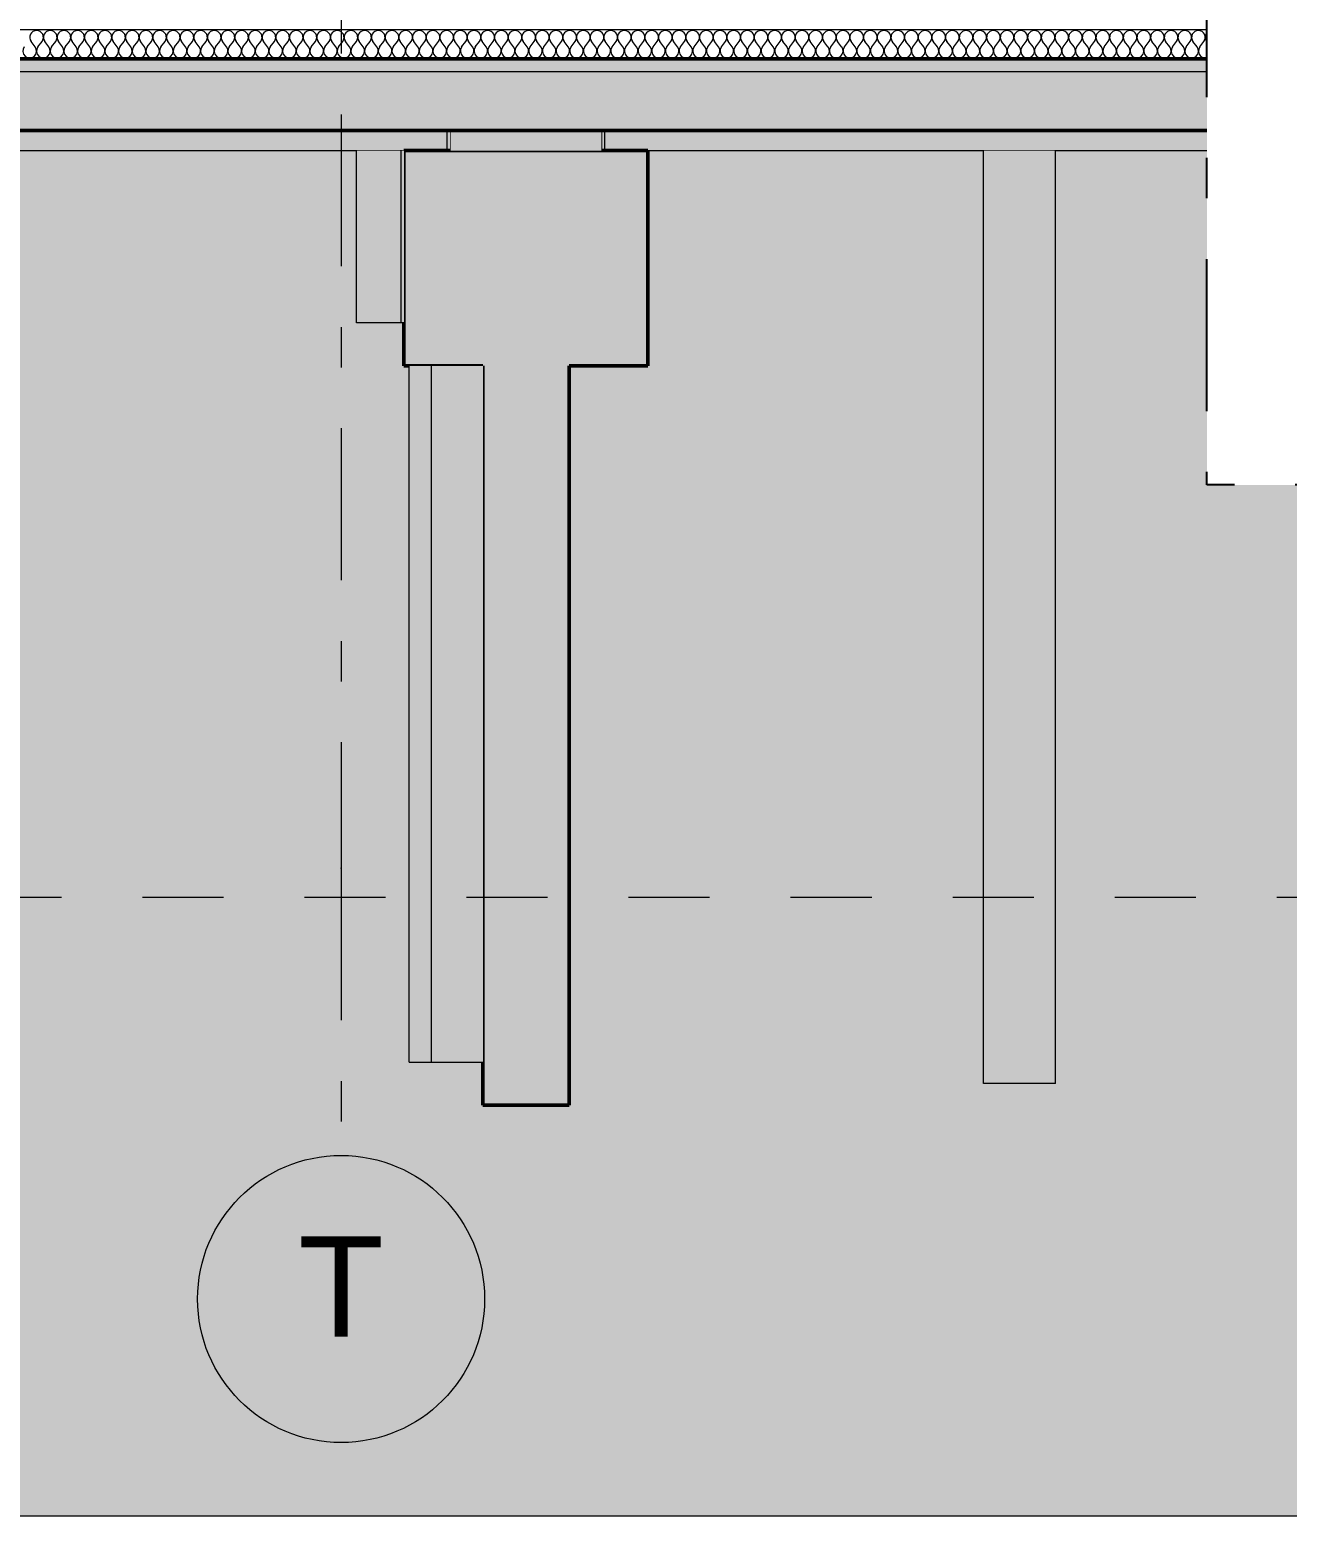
# Model space of a CAD drawing. Header units: millimetres. Extents: x -48147 to 1428745, y -495156 to 18123.
# Drawn here: x 1412785 to 1417166, y -495156 to -489978 of the extents above; entities that cross this region are included whole.
import ezdxf
from ezdxf.enums import TextEntityAlignment as Align

# ---------------------------------------------------------------- set-up
doc = ezdxf.new("R2010")
doc.units = ezdxf.units.MM
doc.header["$MEASUREMENT"] = 0
for name, pattern in [('Dashed', [2822.222233, 1411.111116, -1411.111116]), ('Double Dashed', [1093.611073, 529.166651, -211.666656, 141.111112, -211.666656]), ('Wipeout_Contour', [1000, 0, -1000])]:
    doc.linetypes.add(name, pattern=pattern)
for name, color, linetype, lineweight, true_color in [('0_Pen_No__105', 7, 'Continuous', 15, 0xa6a6a6), ('A-230-M_FLOOR.IFC Import_Pen_No__109', 7, 'Continuous', 15, 0xa6a6a6), ('A-230-M_FLOOR.IFC Import_Pen_No__29', 7, 'Continuous', 50, 0x2a2a2a), ('New_A-15-MG_Structural_Grid_Phase_2_Pen_No__222', 7, 'Continuous', 13, 0x65af33), ('New_A-20-M_Floor_Slab_Pen_No__107', 7, 'Continuous', 15, 0xa6a6a6), ('New_A-20-M_Floor_Slab_Pen_No__162', 7, 'Continuous', 0, 0xe47200), ('S-160-M_FOUND.IFC Import_Pen_No__104', 7, 'Continuous', 15, 0xa6a6a6), ('S-160-M_FOUND.IFC Import_Pen_No__24', 7, 'Continuous', 50, 0x2a2a2a)]:
    doc.layers.add(name, color=color, linetype=linetype, lineweight=lineweight, true_color=true_color)
for name, color, linetype in [('A-230-M_FLOOR.IFC Import', 7, 'Continuous'), ('A-95-P_Drawing', 7, 'Continuous'), ('New_A-15-MG_Structural_Grid_Phase_2', 7, 'Continuous'), ('New_A-20-M_Floor_Slab', 7, 'Continuous'), ('S-160-M_FOUND.IFC Import', 7, 'Continuous'), ('S-280-M_COLUMN.IFC Import', 7, 'Continuous'), ('S-280-M_STRUCT_FRAME.IFC Import', 7, 'Continuous')]:
    doc.layers.add(name, color=color, linetype=linetype)
for name, color, linetype, lineweight in [('A-95-P_Drawing_Pen_No__1', 7, 'Continuous', 13), ('A-95-P_Drawing_Pen_No__194', 7, 'Continuous', 25), ('A-95-P_Drawing_Pen_No__84', 8, 'Continuous', 20), ('New_A-20-M_Floor_Slab_Pen_No__1', 7, 'Continuous', 13), ('S-160-M_FOUND.IFC Import_Pen_No__1', 7, 'Continuous', 13), ('S-160-M_FOUND.IFC Import_Pen_No__4', 7, 'Continuous', 20), ('S-280-M_COLUMN.IFC Import_Pen_No__88', 8, 'Continuous', 20), ('S-280-M_STRUCT_FRAME.IFC Import_Pen_No__90', 8, 'Continuous', 20)]:
    doc.layers.add(name, color=color, linetype=linetype, lineweight=lineweight)
doc.styles.add('GENERATED_STYLE_2', font='')
doc.styles.get('GENERATED_STYLE_2').set_extended_font_data('Swis721 BT')

# ---------------------------------------------------------------- blocks, each defined once
blk = doc.blocks.new('*X326', base_point=(1341556.5, -489899))
at = {"layer": 'New_A-20-M_Floor_Slab_Pen_No__107', "linetype": 'Continuous'}
for p, q in [((1412803.8, -490038), (1412789.5, -490018.9)), ((1412813.3, -490038), (1412827.6, -490018.9)), ((1412851.4, -490038), (1412837.1, -490018.9)), ((1412860.9, -490038), (1412875.2, -490018.9)), ((1412899, -490038), (1412884.8, -490018.9)), ((1412908.6, -490038), (1412922.9, -490018.9)), ((1412946.7, -490038), (1412932.4, -490018.9)), ((1412956.2, -490038), (1412970.5, -490018.9)), ((1412994.3, -490038), (1412980, -490018.9)), ((1413003.8, -490038), (1413018.1, -490018.9)), ((1413041.9, -490038), (1413027.6, -490018.9)), ((1413051.4, -490038), (1413065.7, -490018.9)), ((1413089.5, -490038), (1413075.2, -490018.9)), ((1413099, -490038), (1413113.3, -490018.9)), ((1413137.1, -490038), (1413122.9, -490018.9)), ((1413146.7, -490038), (1413160.9, -490018.9)), ((1413184.8, -490038), (1413170.5, -490018.9)), ((1413194.3, -490038), (1413208.6, -490018.9)), ((1413232.4, -490038), (1413218.1, -490018.9)), ((1413241.9, -490038), (1413256.2, -490018.9)), ((1413280, -490038), (1413265.7, -490018.9)), ((1413289.5, -490038), (1413303.8, -490018.9)), ((1413327.6, -490038), (1413313.3, -490018.9)), ((1413337.1, -490038), (1413351.4, -490018.9)), ((1413375.2, -490038), (1413360.9, -490018.9)), ((1413384.8, -490038), (1413399, -490018.9)), ((1413422.9, -490038), (1413408.6, -490018.9)), ((1413432.4, -490038), (1413446.7, -490018.9)), ((1413470.5, -490038), (1413456.2, -490018.9)), ((1413480, -490038), (1413494.3, -490018.9)), ((1413518.1, -490038), (1413503.8, -490018.9)), ((1413527.6, -490038), (1413541.9, -490018.9)), ((1413565.7, -490038), (1413551.4, -490018.9)), ((1413575.2, -490038), (1413589.5, -490018.9)), ((1413613.3, -490038), (1413599, -490018.9)), ((1413622.9, -490038), (1413637.1, -490018.9)), ((1413660.9, -490038), (1413646.7, -490018.9)), ((1413670.5, -490038), (1413684.8, -490018.9)), ((1413708.6, -490038), (1413694.3, -490018.9)), ((1413718.1, -490038), (1413732.4, -490018.9)), ((1413756.2, -490038), (1413741.9, -490018.9)), ((1413765.7, -490038), (1413780, -490018.9)), ((1413803.8, -490038), (1413789.5, -490018.9)), ((1413813.3, -490038), (1413827.6, -490018.9)), ((1413851.4, -490038), (1413837.1, -490018.9)), ((1413860.9, -490038), (1413875.2, -490018.9)), ((1413899, -490038), (1413884.8, -490018.9)), ((1413908.6, -490038), (1413922.9, -490018.9)), ((1413946.7, -490038), (1413932.4, -490018.9)), ((1413956.2, -490038), (1413970.5, -490018.9)), ((1413994.3, -490038), (1413980, -490018.9)), ((1414003.8, -490038), (1414018.1, -490018.9)), ((1414041.9, -490038), (1414027.6, -490018.9)), ((1414051.4, -490038), (1414065.7, -490018.9)), ((1414089.5, -490038), (1414075.2, -490018.9)), ((1414099, -490038), (1414113.3, -490018.9)), ((1414137.1, -490038), (1414122.9, -490018.9)), ((1414146.7, -490038), (1414160.9, -490018.9)), ((1414184.8, -490038), (1414170.5, -490018.9)), ((1414194.3, -490038), (1414208.6, -490018.9)), ((1414232.4, -490038), (1414218.1, -490018.9)), ((1414241.9, -490038), (1414256.2, -490018.9)), ((1414280, -490038), (1414265.7, -490018.9)), ((1414289.5, -490038), (1414303.8, -490018.9)), ((1414327.6, -490038), (1414313.3, -490018.9)), ((1414337.1, -490038), (1414351.4, -490018.9)), ((1414375.2, -490038), (1414360.9, -490018.9)), ((1414384.8, -490038), (1414399, -490018.9)), ((1414422.9, -490038), (1414408.6, -490018.9)), ((1414432.4, -490038), (1414446.7, -490018.9)), ((1414470.5, -490038), (1414456.2, -490018.9)), ((1414480, -490038), (1414494.3, -490018.9)), ((1414518.1, -490038), (1414503.8, -490018.9)), ((1414527.6, -490038), (1414541.9, -490018.9)), ((1414565.7, -490038), (1414551.4, -490018.9)), ((1414575.2, -490038), (1414589.5, -490018.9)), ((1414613.3, -490038), (1414599, -490018.9)), ((1414622.9, -490038), (1414637.1, -490018.9)), ((1414660.9, -490038), (1414646.7, -490018.9)), ((1414670.5, -490038), (1414684.8, -490018.9)), ((1414708.6, -490038), (1414694.3, -490018.9)), ((1414718.1, -490038), (1414732.4, -490018.9)), ((1414756.2, -490038), (1414741.9, -490018.9)), ((1414765.7, -490038), (1414780, -490018.9)), ((1414803.8, -490038), (1414789.5, -490018.9)), ((1414813.3, -490038), (1414827.6, -490018.9)), ((1414851.4, -490038), (1414837.1, -490018.9)), ((1414860.9, -490038), (1414875.2, -490018.9)), ((1414899, -490038), (1414884.8, -490018.9)), ((1414908.6, -490038), (1414922.9, -490018.9)), ((1414946.7, -490038), (1414932.4, -490018.9)), ((1414956.2, -490038), (1414970.5, -490018.9)), ((1414994.3, -490038), (1414980, -490018.9)), ((1415003.8, -490038), (1415018.1, -490018.9)), ((1415041.9, -490038), (1415027.6, -490018.9)), ((1415051.4, -490038), (1415065.7, -490018.9)), ((1415089.5, -490038), (1415075.2, -490018.9)), ((1415099, -490038), (1415113.3, -490018.9)), ((1415137.1, -490038), (1415122.9, -490018.9)), ((1415146.7, -490038), (1415160.9, -490018.9)), ((1415184.8, -490038), (1415170.5, -490018.9)), ((1415194.3, -490038), (1415208.6, -490018.9)), ((1415232.4, -490038), (1415218.1, -490018.9)), ((1415241.9, -490038), (1415256.2, -490018.9)), ((1415280, -490038), (1415265.7, -490018.9)), ((1415289.5, -490038), (1415303.8, -490018.9)), ((1415327.6, -490038), (1415313.3, -490018.9)), ((1415337.1, -490038), (1415351.4, -490018.9)), ((1415375.2, -490038), (1415360.9, -490018.9)), ((1415384.8, -490038), (1415399, -490018.9)), ((1415422.9, -490038), (1415408.6, -490018.9)), ((1415432.4, -490038), (1415446.7, -490018.9)), ((1415470.5, -490038), (1415456.2, -490018.9)), ((1415480, -490038), (1415494.3, -490018.9)), ((1415518.1, -490038), (1415503.8, -490018.9)), ((1415527.6, -490038), (1415541.9, -490018.9)), ((1415565.7, -490038), (1415551.4, -490018.9)), ((1415575.2, -490038), (1415589.5, -490018.9)), ((1415613.3, -490038), (1415599, -490018.9)), ((1415622.9, -490038), (1415637.1, -490018.9)), ((1415660.9, -490038), (1415646.7, -490018.9)), ((1415670.5, -490038), (1415684.8, -490018.9)), ((1415708.6, -490038), (1415694.3, -490018.9)), ((1415718.1, -490038), (1415732.4, -490018.9)), ((1415756.2, -490038), (1415741.9, -490018.9)), ((1415765.7, -490038), (1415780, -490018.9)), ((1415803.8, -490038), (1415789.5, -490018.9)), ((1415813.3, -490038), (1415827.6, -490018.9)), ((1415851.4, -490038), (1415837.1, -490018.9)), ((1415860.9, -490038), (1415875.2, -490018.9)), ((1415899, -490038), (1415884.8, -490018.9)), ((1415908.6, -490038), (1415922.9, -490018.9)), ((1415946.7, -490038), (1415932.4, -490018.9)), ((1415956.2, -490038), (1415970.5, -490018.9)), ((1415994.3, -490038), (1415980, -490018.9)), ((1416003.8, -490038), (1416018.1, -490018.9)), ((1416041.9, -490038), (1416027.6, -490018.9)), ((1416051.4, -490038), (1416065.7, -490018.9)), ((1416089.5, -490038), (1416075.2, -490018.9)), ((1416099, -490038), (1416113.3, -490018.9)), ((1416137.1, -490038), (1416122.9, -490018.9)), ((1416146.7, -490038), (1416160.9, -490018.9)), ((1416184.8, -490038), (1416170.5, -490018.9)), ((1416194.3, -490038), (1416208.6, -490018.9)), ((1416232.4, -490038), (1416218.1, -490018.9)), ((1416241.9, -490038), (1416256.2, -490018.9)), ((1416280, -490038), (1416265.7, -490018.9)), ((1416289.5, -490038), (1416303.8, -490018.9)), ((1416327.6, -490038), (1416313.3, -490018.9)), ((1416337.1, -490038), (1416351.4, -490018.9)), ((1416375.2, -490038), (1416360.9, -490018.9)), ((1416384.8, -490038), (1416399, -490018.9)), ((1416422.9, -490038), (1416408.6, -490018.9)), ((1416432.4, -490038), (1416446.7, -490018.9)), ((1416470.5, -490038), (1416456.2, -490018.9)), ((1416480, -490038), (1416494.3, -490018.9)), ((1416518.1, -490038), (1416503.8, -490018.9)), ((1416527.6, -490038), (1416541.9, -490018.9)), ((1416565.7, -490038), (1416551.4, -490018.9)), ((1416575.2, -490038), (1416589.5, -490018.9)), ((1416613.3, -490038), (1416599, -490018.9)), ((1416622.9, -490038), (1416637.1, -490018.9)), ((1416660.9, -490038), (1416646.7, -490018.9)), ((1416670.5, -490038), (1416684.8, -490018.9)), ((1416708.6, -490038), (1416694.3, -490018.9)), ((1416718.1, -490038), (1416732.4, -490018.9)), ((1416756.2, -490038), (1416741.9, -490018.9)), ((1416765.7, -490038), (1416780, -490018.9)), ((1416803.8, -490038), (1416789.5, -490018.9)), ((1416813.3, -490038), (1416827.6, -490018.9)), ((1416851.4, -490038), (1416837.1, -490018.9)), ((1416860.9, -490038), (1416875.2, -490018.9)), ((1416899, -490038), (1416884.8, -490018.9)), ((1416908.6, -490038), (1416922.9, -490018.9)), ((1416946.7, -490038), (1416932.4, -490018.9)), ((1416956.2, -490038), (1416970.5, -490018.9)), ((1416994.3, -490038), (1416980, -490018.9)), ((1417003.8, -490038), (1417018.1, -490018.9)), ((1417041.9, -490038), (1417027.6, -490018.9)), ((1417051.4, -490038), (1417065.7, -490018.9)), ((1417089.5, -490038), (1417075.2, -490018.9)), ((1417099, -490038), (1417113.3, -490018.9)), ((1417137.1, -490038), (1417122.9, -490018.9)), ((1417146.7, -490038), (1417160.9, -490018.9))]:
    blk.add_line(p, q, dxfattribs=at)
for centre, start, end in [((1412808.6, -490004.6), 90, 216.8699), ((1412808.6, -490004.6), 323.1301, 90), ((1412856.2, -490004.6), 90, 216.8699), ((1412856.2, -490004.6), 323.1301, 90), ((1412903.8, -490004.6), 90, 216.8699), ((1412903.8, -490004.6), 323.1301, 90), ((1412951.4, -490004.6), 90, 216.8699), ((1412951.4, -490004.6), 323.1301, 90), ((1412999, -490004.6), 90, 216.8699), ((1412999, -490004.6), 323.1301, 90), ((1413046.7, -490004.6), 90, 216.8699), ((1413046.7, -490004.6), 323.1301, 90), ((1413094.3, -490004.6), 90, 216.8699), ((1413094.3, -490004.6), 323.1301, 90), ((1413141.9, -490004.6), 90, 216.8699), ((1413141.9, -490004.6), 323.1301, 90), ((1413189.5, -490004.6), 90, 216.8699), ((1413189.5, -490004.6), 323.1301, 90), ((1413237.1, -490004.6), 90, 216.8699), ((1413237.1, -490004.6), 323.1301, 90), ((1413284.8, -490004.6), 90, 216.8699), ((1413284.8, -490004.6), 323.1301, 90), ((1413332.4, -490004.6), 90, 216.8699), ((1413332.4, -490004.6), 323.1301, 90), ((1413380, -490004.6), 90, 216.8699), ((1413380, -490004.6), 323.1301, 90), ((1413427.6, -490004.6), 90, 216.8699), ((1413427.6, -490004.6), 323.1301, 90), ((1413475.2, -490004.6), 90, 216.8699), ((1413475.2, -490004.6), 323.1301, 90), ((1413522.9, -490004.6), 90, 216.8699), ((1413522.9, -490004.6), 323.1301, 90), ((1413570.5, -490004.6), 90, 216.8699), ((1413570.5, -490004.6), 323.1301, 90), ((1413618.1, -490004.6), 90, 216.8699), ((1413618.1, -490004.6), 323.1301, 90), ((1413665.7, -490004.6), 90, 216.8699), ((1413665.7, -490004.6), 323.1301, 90), ((1413713.3, -490004.6), 90, 216.8699), ((1413713.3, -490004.6), 323.1301, 90), ((1413760.9, -490004.6), 90, 216.8699), ((1413760.9, -490004.6), 323.1301, 90), ((1413808.6, -490004.6), 90, 216.8699), ((1413808.6, -490004.6), 323.1301, 90), ((1413856.2, -490004.6), 90, 216.8699), ((1413856.2, -490004.6), 323.1301, 90), ((1413903.8, -490004.6), 90, 216.8699), ((1413903.8, -490004.6), 323.1301, 90), ((1413951.4, -490004.6), 90, 216.8699), ((1413951.4, -490004.6), 323.1301, 90), ((1413999, -490004.6), 90, 216.8699), ((1413999, -490004.6), 323.1301, 90), ((1414046.7, -490004.6), 90, 216.8699), ((1414046.7, -490004.6), 323.1301, 90), ((1414094.3, -490004.6), 90, 216.8699), ((1414094.3, -490004.6), 323.1301, 90), ((1414141.9, -490004.6), 90, 216.8699), ((1414141.9, -490004.6), 323.1301, 90), ((1414189.5, -490004.6), 90, 216.8699), ((1414189.5, -490004.6), 323.1301, 90), ((1414237.1, -490004.6), 90, 216.8699), ((1414237.1, -490004.6), 323.1301, 90), ((1414284.8, -490004.6), 90, 216.8699), ((1414284.8, -490004.6), 323.1301, 90), ((1414332.4, -490004.6), 90, 216.8699), ((1414332.4, -490004.6), 323.1301, 90), ((1414380, -490004.6), 90, 216.8699), ((1414380, -490004.6), 323.1301, 90), ((1414427.6, -490004.6), 90, 216.8699), ((1414427.6, -490004.6), 323.1301, 90), ((1414475.2, -490004.6), 90, 216.8699), ((1414475.2, -490004.6), 323.1301, 90), ((1414522.9, -490004.6), 90, 216.8699), ((1414522.9, -490004.6), 323.1301, 90), ((1414570.5, -490004.6), 90, 216.8699), ((1414570.5, -490004.6), 323.1301, 90), ((1414618.1, -490004.6), 90, 216.8699), ((1414618.1, -490004.6), 323.1301, 90), ((1414665.7, -490004.6), 90, 216.8699), ((1414665.7, -490004.6), 323.1301, 90), ((1414713.3, -490004.6), 90, 216.8699), ((1414713.3, -490004.6), 323.1301, 90), ((1414760.9, -490004.6), 90, 216.8699), ((1414760.9, -490004.6), 323.1301, 90), ((1414808.6, -490004.6), 90, 216.8699), ((1414808.6, -490004.6), 323.1301, 90), ((1414856.2, -490004.6), 90, 216.8699), ((1414856.2, -490004.6), 323.1301, 90), ((1414903.8, -490004.6), 90, 216.8699), ((1414903.8, -490004.6), 323.1301, 90), ((1414951.4, -490004.6), 90, 216.8699), ((1414951.4, -490004.6), 323.1301, 90), ((1414999, -490004.6), 90, 216.8699), ((1414999, -490004.6), 323.1301, 90), ((1415046.7, -490004.6), 90, 216.8699), ((1415046.7, -490004.6), 323.1301, 90), ((1415094.3, -490004.6), 90, 216.8699), ((1415094.3, -490004.6), 323.1301, 90), ((1415141.9, -490004.6), 90, 216.8699), ((1415141.9, -490004.6), 323.1301, 90), ((1415189.5, -490004.6), 90, 216.8699), ((1415189.5, -490004.6), 323.1301, 90), ((1415237.1, -490004.6), 90, 216.8699), ((1415237.1, -490004.6), 323.1301, 90), ((1415284.8, -490004.6), 90, 216.8699), ((1415284.8, -490004.6), 323.1301, 90), ((1415332.4, -490004.6), 90, 216.8699), ((1415332.4, -490004.6), 323.1301, 90), ((1415380, -490004.6), 90, 216.8699), ((1415380, -490004.6), 323.1301, 90), ((1415427.6, -490004.6), 90, 216.8699), ((1415427.6, -490004.6), 323.1301, 90), ((1415475.2, -490004.6), 90, 216.8699), ((1415475.2, -490004.6), 323.1301, 90), ((1415522.9, -490004.6), 90, 216.8699), ((1415522.9, -490004.6), 323.1301, 90), ((1415570.5, -490004.6), 90, 216.8699), ((1415570.5, -490004.6), 323.1301, 90), ((1415618.1, -490004.6), 90, 216.8699), ((1415618.1, -490004.6), 323.1301, 90), ((1415665.7, -490004.6), 90, 216.8699), ((1415665.7, -490004.6), 323.1301, 90), ((1415713.3, -490004.6), 90, 216.8699), ((1415713.3, -490004.6), 323.1301, 90), ((1415760.9, -490004.6), 90, 216.8699), ((1415760.9, -490004.6), 323.1301, 90), ((1415808.6, -490004.6), 90, 216.8699), ((1415808.6, -490004.6), 323.1301, 90), ((1415856.2, -490004.6), 90, 216.8699), ((1415856.2, -490004.6), 323.1301, 90), ((1415903.8, -490004.6), 90, 216.8699), ((1415903.8, -490004.6), 323.1301, 90), ((1415951.4, -490004.6), 90, 216.8699), ((1415951.4, -490004.6), 323.1301, 90), ((1415999, -490004.6), 90, 216.8699), ((1415999, -490004.6), 323.1301, 90), ((1416046.7, -490004.6), 90, 216.8699), ((1416046.7, -490004.6), 323.1301, 90), ((1416094.3, -490004.6), 90, 216.8699), ((1416094.3, -490004.6), 323.1301, 90), ((1416141.9, -490004.6), 90, 216.8699), ((1416141.9, -490004.6), 323.1301, 90), ((1416189.5, -490004.6), 90, 216.8699), ((1416189.5, -490004.6), 323.1301, 90), ((1416237.1, -490004.6), 90, 216.8699), ((1416237.1, -490004.6), 323.1301, 90), ((1416284.8, -490004.6), 90, 216.8699), ((1416284.8, -490004.6), 323.1301, 90), ((1416332.4, -490004.6), 90, 216.8699), ((1416332.4, -490004.6), 323.1301, 90), ((1416380, -490004.6), 90, 216.8699), ((1416380, -490004.6), 323.1301, 90), ((1416427.6, -490004.6), 90, 216.8699), ((1416427.6, -490004.6), 323.1301, 90), ((1416475.2, -490004.6), 90, 216.8699), ((1416475.2, -490004.6), 323.1301, 90), ((1416522.9, -490004.6), 90, 216.8699), ((1416522.9, -490004.6), 323.1301, 90), ((1416570.5, -490004.6), 90, 216.8699), ((1416570.5, -490004.6), 323.1301, 90), ((1416618.1, -490004.6), 90, 216.8699), ((1416618.1, -490004.6), 323.1301, 90), ((1416665.7, -490004.6), 90, 216.8699), ((1416665.7, -490004.6), 323.1301, 90), ((1416713.3, -490004.6), 90, 216.8699), ((1416713.3, -490004.6), 323.1301, 90), ((1416760.9, -490004.6), 90, 216.8699), ((1416760.9, -490004.6), 323.1301, 90), ((1416808.6, -490004.6), 90, 216.8699), ((1416808.6, -490004.6), 323.1301, 90), ((1416856.2, -490004.6), 90, 216.8699), ((1416856.2, -490004.6), 323.1301, 90), ((1416903.8, -490004.6), 90, 216.8699), ((1416903.8, -490004.6), 323.1301, 90), ((1416951.4, -490004.6), 90, 216.8699), ((1416951.4, -490004.6), 323.1301, 90), ((1416999, -490004.6), 90, 216.8699), ((1416999, -490004.6), 323.1301, 90), ((1417046.7, -490004.6), 90, 216.8699), ((1417046.7, -490004.6), 323.1301, 90), ((1417094.3, -490004.6), 90, 216.8699), ((1417094.3, -490004.6), 323.1301, 90), ((1417141.9, -490004.6), 90, 216.8699), ((1417141.9, -490004.6), 323.1301, 90), ((1417189.5, -490004.6), 90, 216.8699), ((1412784.8, -490052.3), 143.1301, 36.8699), ((1412832.4, -490052.3), 143.1301, 36.8699), ((1412880, -490052.3), 143.1301, 36.8699), ((1412927.6, -490052.3), 143.1301, 36.8699), ((1412975.2, -490052.3), 143.1301, 36.8699), ((1413022.9, -490052.3), 143.1301, 36.8699), ((1413070.5, -490052.3), 143.1301, 36.8699), ((1413118.1, -490052.3), 143.1301, 36.8699), ((1413165.7, -490052.3), 143.1301, 36.8699), ((1413213.3, -490052.3), 143.1301, 36.8699), ((1413260.9, -490052.3), 143.1301, 36.8699), ((1413308.6, -490052.3), 143.1301, 36.8699), ((1413356.2, -490052.3), 143.1301, 36.8699), ((1413403.8, -490052.3), 143.1301, 36.8699), ((1413451.4, -490052.3), 143.1301, 36.8699), ((1413499, -490052.3), 143.1301, 36.8699), ((1413546.7, -490052.3), 143.1301, 36.8699), ((1413594.3, -490052.3), 143.1301, 36.8699), ((1413641.9, -490052.3), 143.1301, 36.8699), ((1413689.5, -490052.3), 143.1301, 36.8699), ((1413737.1, -490052.3), 143.1301, 36.8699), ((1413784.8, -490052.3), 143.1301, 36.8699), ((1413832.4, -490052.3), 143.1301, 36.8699), ((1413880, -490052.3), 143.1301, 36.8699), ((1413927.6, -490052.3), 143.1301, 36.8699), ((1413975.2, -490052.3), 143.1301, 36.8699), ((1414022.9, -490052.3), 143.1301, 36.8699), ((1414070.5, -490052.3), 143.1301, 36.8699), ((1414118.1, -490052.3), 143.1301, 36.8699), ((1414165.7, -490052.3), 143.1301, 36.8699), ((1414213.3, -490052.3), 143.1301, 36.8699), ((1414260.9, -490052.3), 143.1301, 36.8699), ((1414308.6, -490052.3), 143.1301, 36.8699), ((1414356.2, -490052.3), 143.1301, 36.8699), ((1414403.8, -490052.3), 143.1301, 36.8699), ((1414451.4, -490052.3), 143.1301, 36.8699), ((1414499, -490052.3), 143.1301, 36.8699), ((1414546.7, -490052.3), 143.1301, 36.8699), ((1414594.3, -490052.3), 143.1301, 36.8699), ((1414641.9, -490052.3), 143.1301, 36.8699), ((1414689.5, -490052.3), 143.1301, 36.8699), ((1414737.1, -490052.3), 143.1301, 36.8699), ((1414784.8, -490052.3), 143.1301, 36.8699), ((1414832.4, -490052.3), 143.1301, 36.8699), ((1414880, -490052.3), 143.1301, 36.8699), ((1414927.6, -490052.3), 143.1301, 36.8699), ((1414975.2, -490052.3), 143.1301, 36.8699), ((1415022.9, -490052.3), 143.1301, 36.8699), ((1415070.5, -490052.3), 143.1301, 36.8699), ((1415118.1, -490052.3), 143.1301, 36.8699), ((1415165.7, -490052.3), 143.1301, 36.8699), ((1415213.3, -490052.3), 143.1301, 36.8699), ((1415260.9, -490052.3), 143.1301, 36.8699), ((1415308.6, -490052.3), 143.1301, 36.8699), ((1415356.2, -490052.3), 143.1301, 36.8699), ((1415403.8, -490052.3), 143.1301, 36.8699), ((1415451.4, -490052.3), 143.1301, 36.8699), ((1415499, -490052.3), 143.1301, 36.8699), ((1415546.7, -490052.3), 143.1301, 36.8699), ((1415594.3, -490052.3), 143.1301, 36.8699), ((1415641.9, -490052.3), 143.1301, 36.8699), ((1415689.5, -490052.3), 143.1301, 36.8699), ((1415737.1, -490052.3), 143.1301, 36.8699), ((1415784.8, -490052.3), 143.1301, 36.8699), ((1415832.4, -490052.3), 143.1301, 36.8699), ((1415880, -490052.3), 143.1301, 36.8699), ((1415927.6, -490052.3), 143.1301, 36.8699), ((1415975.2, -490052.3), 143.1301, 36.8699), ((1416022.9, -490052.3), 143.1301, 36.8699), ((1416070.5, -490052.3), 143.1301, 36.8699), ((1416118.1, -490052.3), 143.1301, 36.8699), ((1416165.7, -490052.3), 143.1301, 36.8699), ((1416213.3, -490052.3), 143.1301, 36.8699), ((1416260.9, -490052.3), 143.1301, 36.8699), ((1416308.6, -490052.3), 143.1301, 36.8699), ((1416356.2, -490052.3), 143.1301, 36.8699), ((1416403.8, -490052.3), 143.1301, 36.8699), ((1416451.4, -490052.3), 143.1301, 36.8699), ((1416499, -490052.3), 143.1301, 36.8699), ((1416546.7, -490052.3), 143.1301, 36.8699), ((1416594.3, -490052.3), 143.1301, 36.8699), ((1416641.9, -490052.3), 143.1301, 36.8699), ((1416689.5, -490052.3), 143.1301, 36.8699), ((1416737.1, -490052.3), 143.1301, 36.8699), ((1416784.8, -490052.3), 143.1301, 36.8699), ((1416832.4, -490052.3), 143.1301, 36.8699), ((1416880, -490052.3), 143.1301, 36.8699), ((1416927.6, -490052.3), 143.1301, 36.8699), ((1416975.2, -490052.3), 143.1301, 36.8699), ((1417022.9, -490052.3), 143.1301, 36.8699), ((1417070.5, -490052.3), 143.1301, 36.8699), ((1417118.1, -490052.3), 143.1301, 36.8699), ((1417165.7, -490052.3), 143.1301, 36.8699)]:
    blk.add_arc(centre, 23.8, start, end, dxfattribs=at)
blk = doc.blocks.new('Section Elem_296_2', base_point=(1341556.5, -489899))
at = {"layer": 'New_A-20-M_Floor_Slab_Pen_No__162', "linetype": 'Continuous'}
blk.add_hatch(color=256, dxfattribs=at).paths.add_polyline_path([(1404999, -489978), (1404999, -489978.5), (1420320.8, -489978.5), (1420320.8, -489978)])
at = {"color": 254, "linetype": 'Wipeout_Contour', "lineweight": 0, "ltscale": 5980959.479074396}
blk.add_wipeout([(1404999, -489978.5), (1404999, -490078.5), (1420320.8, -490078.5), (1420320.8, -489978.5)], dxfattribs=at).dxf.layer = 'New_A-20-M_Floor_Slab'
at = {"layer": 'New_A-20-M_Floor_Slab_Pen_No__1', "linetype": 'Continuous', "flags": 128}
for points in [[(1420320.8, -489978.5), (1404999, -489978.5), (1374573.5, -489978.5)], [(1420320.8, -490078.5), (1404999, -490078.5), (1374573.5, -490078.5)]]:
    blk.add_lwpolyline(points, dxfattribs=at)
at = {"layer": 'New_A-20-M_Floor_Slab'}
blk.add_blockref('*X326', (1341556.5, -489899), dxfattribs=at)
blk = doc.blocks.new('Section Elem_368_2', base_point=(1341556.5, -489899))
at = {"color": 254, "linetype": 'Wipeout_Contour', "lineweight": 0, "ltscale": 5988022.317999499}
blk.add_wipeout([(1414384.1, -490079), (1414642.9, -490079), (1414642.9, -490078.5), (1414384.1, -490078.5)], dxfattribs=at).dxf.layer = 'S-280-M_COLUMN.IFC Import'
at = {"layer": 'S-280-M_COLUMN.IFC Import_Pen_No__88', "linetype": 'Continuous'}
for p, q in [((1414384.1, -490078.5), (1414384.1, -490079)), ((1414642.9, -490078.5), (1414642.9, -490079))]:
    blk.add_line(p, q, dxfattribs=at)
blk = doc.blocks.new('Section Elem_376_2', base_point=(1341556.5, -489899))
at = {"color": 254, "linetype": 'Wipeout_Contour', "lineweight": 0, "ltscale": 5999240.530472554}
blk.add_wipeout([(1414776.3, -490079), (1420185.7, -490079), (1420185.7, -490078.5), (1414776.3, -490078.5)], dxfattribs=at).dxf.layer = 'S-280-M_STRUCT_FRAME.IFC Import'
at = {"color": 254, "linetype": 'Wipeout_Contour', "lineweight": 0, "ltscale": 7501599.175214844}
blk.add_wipeout([(1420089.4, -490329), (1414776.3, -490329), (1414776.3, -490399), (1419989.7, -490399), (1419989.7, -490329.1)], dxfattribs=at).dxf.layer = 'S-280-M_STRUCT_FRAME.IFC Import'
at = {"layer": 'S-280-M_STRUCT_FRAME.IFC Import_Pen_No__90', "linetype": 'Continuous'}
for p, q in [((1414776.3, -490078.5), (1414776.3, -490079)), ((1420185.7, -490078.5), (1420185.7, -490079)), ((1414776.3, -490329), (1414776.3, -490399)), ((1414938.5, -490399), (1419989.7, -490399))]:
    blk.add_line(p, q, dxfattribs=at)
blk = doc.blocks.new('Section Elem_381_2', base_point=(1341556.5, -489899))
at = {"color": 254, "linetype": 'Wipeout_Contour', "lineweight": 0, "ltscale": 5977572.888043897}
blk.add_wipeout([(1409245.6, -490079), (1414251, -490079), (1414251, -490078.5), (1409245.6, -490078.5)], dxfattribs=at).dxf.layer = 'S-280-M_STRUCT_FRAME.IFC Import'
at = {"color": 254, "linetype": 'Wipeout_Contour', "lineweight": 0, "ltscale": 5977947.172802405}
blk.add_wipeout([(1409245.6, -490399), (1414251, -490399), (1414251, -490329), (1409245.6, -490329)], dxfattribs=at).dxf.layer = 'S-280-M_STRUCT_FRAME.IFC Import'
at = {"layer": 'S-280-M_STRUCT_FRAME.IFC Import_Pen_No__90', "linetype": 'Continuous'}
for p, q in [((1409245.6, -490078.5), (1409245.6, -490079)), ((1414251, -490078.5), (1414251, -490079)), ((1409245.6, -490329), (1409245.6, -490399)), ((1414251, -490329), (1414251, -490399)), ((1409408.1, -490399), (1414088.5, -490399))]:
    blk.add_line(p, q, dxfattribs=at)
blk = doc.blocks.new('Section Elem_527_2', base_point=(1341556.5, -489899))
at = {"layer": 'S-160-M_FOUND.IFC Import_Pen_No__104', "linetype": 'Continuous', "lineweight": 0, "true_color": 0x535353}
blk.add_hatch(color=251, dxfattribs=at).paths.add_polyline_path([(1414938.5, -490399), (1414088.5, -490399), (1414088.5, -491149), (1414363.5, -491149), (1414363.5, -491074), (1414663.5, -491074), (1414663.5, -491149), (1414938.5, -491149)])
at = {"layer": 'S-160-M_FOUND.IFC Import_Pen_No__24', "linetype": 'Continuous'}
for p, q in [((1414088.5, -490399), (1414088.5, -491149)), ((1414938.5, -490399), (1414088.5, -490399)), ((1414938.5, -490399), (1414938.5, -491149)), ((1414363.5, -491149), (1414088.5, -491149)), ((1414938.5, -491149), (1414663.5, -491149))]:
    blk.add_line(p, q, dxfattribs=at)
blk = doc.blocks.new('Section Elem_528_2', base_point=(1341556.5, -489899))
at = {"layer": 'S-160-M_FOUND.IFC Import_Pen_No__104', "linetype": 'Continuous', "lineweight": 0, "true_color": 0x535353}
blk.add_hatch(color=251, dxfattribs=at).paths.add_polyline_path([(1414363.5, -493724), (1414663.5, -493724), (1414663.5, -491074), (1414363.5, -491074)])
at = {"layer": 'S-160-M_FOUND.IFC Import_Pen_No__24', "linetype": 'Continuous'}
for p, q in [((1414363.5, -491149), (1414363.5, -493724)), ((1414663.5, -491149), (1414663.5, -493724)), ((1414663.5, -493724), (1414363.5, -493724))]:
    blk.add_line(p, q, dxfattribs=at)
blk = doc.blocks.new('Section Elem_539_2', base_point=(1341556.5, -489899))
at = {"color": 254, "linetype": 'Wipeout_Contour', "lineweight": 0, "ltscale": 5988396.461931773}
blk.add_wipeout([(1414251, -490399), (1414776.3, -490399), (1414776.3, -490329), (1414251, -490329)], dxfattribs=at).dxf.layer = 'S-160-M_FOUND.IFC Import'
blk = doc.blocks.new('Section Elem_541_2', base_point=(1341556.5, -489899))
at = {"color": 254, "linetype": 'Wipeout_Contour', "lineweight": 0, "ltscale": 5987209.18886923}
blk.add_wipeout([(1414088.5, -490399), (1414078, -490399), (1414078, -490999), (1414088.5, -490999)], dxfattribs=at).dxf.layer = 'S-160-M_FOUND.IFC Import'
at = {"color": 254, "linetype": 'Wipeout_Contour', "lineweight": 0, "ltscale": 5986896.139150461}
blk.add_wipeout([(1413922.9, -490999), (1414078, -490999), (1414078, -490399), (1413922.9, -490399)], dxfattribs=at).dxf.layer = 'S-160-M_FOUND.IFC Import'
at = {"layer": 'S-160-M_FOUND.IFC Import_Pen_No__4', "linetype": 'Continuous'}
for p, q in [((1413922.9, -490999), (1413922.9, -490399)), ((1414078, -490399), (1414078, -490999)), ((1414078, -490999), (1413922.9, -490999)), ((1414088.5, -490999), (1414078, -490999))]:
    blk.add_line(p, q, dxfattribs=at)
blk = doc.blocks.new('Section Elem_542_2', base_point=(1341556.5, -489899))
at = {"color": 254, "linetype": 'Wipeout_Contour', "lineweight": 0, "ltscale": 5989628.627071884}
blk.add_wipeout([(1414106.6, -493574), (1414184.1, -493574), (1414184.1, -491149), (1414106.6, -491149)], dxfattribs=at).dxf.layer = 'S-160-M_FOUND.IFC Import'
at = {"layer": 'S-160-M_FOUND.IFC Import_Pen_No__1', "linetype": 'Continuous'}
blk.add_line((1414106.6, -493574), (1414106.6, -491149), dxfattribs=at)
at = {"color": 254, "linetype": 'Wipeout_Contour', "lineweight": 0, "ltscale": 5990114.024954771}
blk.add_wipeout([(1414363.5, -491149), (1414184.1, -491149), (1414184.1, -493574), (1414363.5, -493574)], dxfattribs=at).dxf.layer = 'S-160-M_FOUND.IFC Import'
at = {"layer": 'S-160-M_FOUND.IFC Import_Pen_No__1', "linetype": 'Continuous'}
for p, q in [((1414184.1, -493574), (1414184.1, -491149)), ((1414106.6, -493574), (1414184.1, -493574)), ((1414184.1, -493574), (1414363.5, -493574))]:
    blk.add_line(p, q, dxfattribs=at)
blk = doc.blocks.new('Section Elem_560_2', base_point=(1341556.5, -489899))
at = {"color": 254, "linetype": 'Wipeout_Contour', "lineweight": 0, "ltscale": 5997072.465638019}
blk.add_wipeout([(1416357.7, -490399), (1416107.7, -490399), (1416107.7, -493649), (1416357.7, -493649)], dxfattribs=at).dxf.layer = 'S-160-M_FOUND.IFC Import'
at = {"layer": 'S-160-M_FOUND.IFC Import_Pen_No__4', "linetype": 'Continuous'}
for p, q in [((1416107.7, -493649), (1416107.7, -490399)), ((1416357.7, -493649), (1416357.7, -490399)), ((1416357.7, -493649), (1416107.7, -493649))]:
    blk.add_line(p, q, dxfattribs=at)
blk = doc.blocks.new('Section Elem_561_2', base_point=(1341556.5, -489899))
at = {"color": 254, "linetype": 'Wipeout_Contour', "lineweight": 0, "ltscale": 5996600.089961835}
blk.add_wipeout([(1416107.7, -490399), (1416107.6, -490399), (1416107.6, -493649), (1416107.7, -493649)], dxfattribs=at).dxf.layer = 'S-160-M_FOUND.IFC Import'
at = {"layer": 'S-160-M_FOUND.IFC Import_Pen_No__4', "linetype": 'Continuous'}
blk.add_line((1416107.6, -493649), (1416107.6, -490399), dxfattribs=at)
blk = doc.blocks.new('Section Elem_563_2', base_point=(1341556.5, -489899))
at = {"layer": 'S-160-M_FOUND.IFC Import_Pen_No__4', "linetype": 'Continuous'}
blk.add_line((1416107.6, -493649), (1416107.6, -490399), dxfattribs=at)
blk = doc.blocks.new('Section Elem_592_2', base_point=(1341556.5, -489899))
at = {"layer": 'S-160-M_FOUND.IFC Import_Pen_No__1', "linetype": 'Continuous'}
for p, q in [((1409258.1, -490079), (1409258.1, -490078.5)), ((1414238.5, -490079), (1414238.5, -490078.5)), ((1409258.1, -490399), (1409258.1, -490329)), ((1414238.5, -490399), (1414238.5, -490329))]:
    blk.add_line(p, q, dxfattribs=at)
blk = doc.blocks.new('Section Elem_593_2', base_point=(1341556.5, -489899))
at = {"layer": 'S-160-M_FOUND.IFC Import_Pen_No__1', "linetype": 'Continuous'}
for p, q in [((1414788.5, -490079), (1414788.5, -490078.5)), ((1420137.8, -490079), (1420137.8, -490078.5)), ((1414788.5, -490399), (1414788.5, -490329))]:
    blk.add_line(p, q, dxfattribs=at)
blk = doc.blocks.new('Section Elem_596_2', base_point=(1341556.5, -489899))
at = {"color": 254, "linetype": 'Wipeout_Contour', "lineweight": 0, "ltscale": 5981738.015724783}
blk.add_wipeout([(1420610.9, -490329), (1420610.9, -490079), (1404999, -490079), (1404999, -490329)], dxfattribs=at).dxf.layer = 'A-230-M_FLOOR.IFC Import'
at = {"layer": 'A-230-M_FLOOR.IFC Import_Pen_No__109', "linetype": 'Continuous'}
h = blk.add_hatch(dxfattribs=at)
h.set_pattern_fill('Lightweight_Concrete_0002', color=256, style=0, pattern_type=2)
h.set_pattern_definition([(0, (1341556.5, -489898.95), (0, 779.423), [48.75, -401.25]), (0, (1341781.5, -489509.24), (0, 779.423), [48.75, -401.25]), (60, (1341556.5, -489898.95), (-675, 389.7114), [48.75, -401.25]), (60, (1342006.5, -489898.95), (-675, 389.7114), [48.75, -401.25]), (120, (1341605.3, -489898.95), (675, 389.7114), [48.75, -401.25]), (120, (1342055.3, -489898.95), (675, 389.7114), [48.75, -401.25]), (0, (1341556.51, -489823.95), (0, 150), [0, -150, 0, -225]), (45, (1341631.51, -489823.95), (-106.06602, 106.06602), [0, -112.5, 0, -187.5])])
h.paths.add_polyline_path([(1420610.9, -490329), (1420610.9, -490079), (1404999, -490079), (1404999, -490329)])
at = {"layer": 'A-230-M_FLOOR.IFC Import_Pen_No__29', "linetype": 'Continuous', "flags": 128}
for points in [[(1420358.6, -490079), (1404999, -490079), (1374573.5, -490079)], [(1420610.9, -490329), (1404999, -490329), (1394852.8, -490329)]]:
    blk.add_lwpolyline(points, dxfattribs=at)
blk = doc.blocks.new('Section Elem_639_2', base_point=(1341556.5, -489899))
at = {"color": 254, "linetype": 'Wipeout_Contour', "lineweight": 0, "ltscale": 5987281.648145417}
blk.add_wipeout([(1414251, -490078.5), (1414251, -490079), (1414384.1, -490079), (1414384.1, -490078.5)], dxfattribs=at).dxf.layer = 'A-230-M_FLOOR.IFC Import'
at = {"color": 254, "linetype": 'Wipeout_Contour', "lineweight": 0, "ltscale": 5988763.501018342}
blk.add_wipeout([(1414642.9, -490078.5), (1414642.9, -490079), (1414776.3, -490079), (1414776.3, -490078.5)], dxfattribs=at).dxf.layer = 'A-230-M_FLOOR.IFC Import'
blk = doc.blocks.new('Standard grid marker[16]_2', base_point=(1413869.6, -468494.3))
at = {"layer": 'New_A-15-MG_Structural_Grid_Phase_2_Pen_No__222', "linetype": 'Double Dashed'}
for p, q in [((1413869.6, -469494.3), (1413869.6, -492899)), ((1413869.6, -492899), (1413869.6, -493899))]:
    blk.add_line(p, q, dxfattribs=at)
at = {"layer": 'New_A-15-MG_Structural_Grid_Phase_2_Pen_No__222', "linetype": 'Continuous'}
blk.add_circle((1413869.6, -494399), 500, dxfattribs=at)
at = {"layer": 'New_A-15-MG_Structural_Grid_Phase_2_Pen_No__222', "linetype": 'Double Dashed'}
blk.add_point((1413869.6, -492899), dxfattribs=at)
blk.add_point((1413869.6, -492899), dxfattribs=at)
at = {"layer": 'New_A-15-MG_Structural_Grid_Phase_2_Pen_No__222', "style": 'GENERATED_STYLE_2'}
for tag, p in [('AC_MarkerText_1_0', (1413869.6, -467950.9)), ('AC_MarkerText_1_1', (1413869.6, -494355.6))]:
    blk.add_attdef(tag, text='', height=350, rotation=360, dxfattribs=at).set_placement(p, align=Align.MIDDLE_CENTER)
blk = doc.blocks.new('S-27 Building Section_STORY_MARKER', base_point=(1341556.5, -489899))
at = {"layer": '0_Pen_No__105', "linetype": 'Dashed', "ltscale": 0.2}
blk.add_line((1357862.3, -492999), (1422610.8, -492999), dxfattribs=at)

msp = doc.modelspace()

# ---------------------------------------------------------------- block references
at = {"layer": 'New_A-20-M_Floor_Slab'}
msp.add_blockref('Section Elem_296_2', (1341556.5, -489899), dxfattribs=at)
at = {"layer": 'S-160-M_FOUND.IFC Import'}
msp.add_blockref('Section Elem_528_2', (1341556.5, -489899), dxfattribs=at)

# ---------------------------------------------------------------- next in the draw order: block references
at = {"layer": 'S-280-M_COLUMN.IFC Import'}
msp.add_blockref('Section Elem_368_2', (1341556.5, -489899), dxfattribs=at)
at = {"layer": 'S-280-M_STRUCT_FRAME.IFC Import'}
for name in ['Section Elem_381_2', 'Section Elem_376_2']:
    msp.add_blockref(name, (1341556.5, -489899), dxfattribs=at)

# ---------------------------------------------------------------- next in the draw order: block references
at = {"layer": 'S-160-M_FOUND.IFC Import'}
for name in ['Section Elem_527_2', 'Section Elem_560_2']:
    msp.add_blockref(name, (1341556.5, -489899), dxfattribs=at)

# ---------------------------------------------------------------- next in the draw order: block references
for name in ['Section Elem_539_2', 'Section Elem_541_2', 'Section Elem_561_2', 'Section Elem_542_2']:
    msp.add_blockref(name, (1341556.5, -489899), dxfattribs=at)

# ---------------------------------------------------------------- next in the draw order: block references
for name in ['Section Elem_592_2', 'Section Elem_563_2']:
    msp.add_blockref(name, (1341556.5, -489899), dxfattribs=at)

# ---------------------------------------------------------------- next in the draw order: block references
msp.add_blockref('Section Elem_593_2', (1341556.5, -489899), dxfattribs=at)

# ---------------------------------------------------------------- next in the draw order: block references
at = {"layer": 'A-230-M_FLOOR.IFC Import'}
msp.add_blockref('Section Elem_596_2', (1341556.5, -489899), dxfattribs=at)

# ---------------------------------------------------------------- next in the draw order: block references
msp.add_blockref('Section Elem_639_2', (1341556.5, -489899), dxfattribs=at)

# ---------------------------------------------------------------- next in the draw order: hatches: boundary and pattern name
at = {"layer": 'A-95-P_Drawing_Pen_No__84', "linetype": 'Continuous'}
msp.add_hatch(color=256, dxfattribs=at).paths.add_polyline_path([(1354719.7, -495155.8), (1354719.7, -489899), (1374476.9, -489899), (1374476.9, -490829), (1374977.2, -490829), (1374977.2, -490303.5), (1399868, -490303.5), (1399868, -490124), (1419989.7, -490124), (1419989.7, -490828.9), (1420521.3, -490828.9), (1420521.3, -489899), (1428745.5, -489899), (1428745.5, -495155.8)])

# ---------------------------------------------------------------- next in the draw order: linework, layer by layer
at = {"layer": 'A-95-P_Drawing_Pen_No__1', "linetype": 'Continuous', "flags": 128}
msp.add_lwpolyline([(1354719.7, -495155.8), (1354719.7, -489899), (1374476.9, -489899), (1374476.9, -490829), (1374977.2, -490829), (1374977.2, -490303.5), (1399868, -490303.5), (1399868, -490124), (1419989.7, -490124), (1419989.7, -490828.9), (1420521.3, -490828.9), (1420521.3, -489899), (1428745.5, -489899), (1428745.5, -495155.8)], close=True, dxfattribs=at)

# ---------------------------------------------------------------- next in the draw order: block references
at = {"layer": 'New_A-15-MG_Structural_Grid_Phase_2', "color": 8, "linetype": 'Continuous', "lineweight": 15}
ref = msp.add_blockref('Standard grid marker[16]_2', (1413869.6, -468494.3), dxfattribs=at)
ref.add_attrib('AC_MarkerText_1_1', 'T', dxfattribs={"layer": 'New_A-15-MG_Structural_Grid_Phase_2_Pen_No__222', "color": 85, "true_color": 0x65af33, "height": 350, "rotation": 360, "style": 'GENERATED_STYLE_2'}).set_placement((1413869.6, -494355.6), align=Align.MIDDLE_CENTER)

# ---------------------------------------------------------------- next in the draw order: wipeouts: each hides what was drawn before it
at = {"color": 254, "linetype": 'Wipeout_Contour', "lineweight": 0, "ltscale": 5994919.460299809}
msp.add_wipeout([(1416885.9, -471613.5), (1421546.1, -471613.5), (1421546.1, -491563.4), (1416885.9, -491563.4)], dxfattribs=at).dxf.layer = 'A-95-P_Drawing'

# ---------------------------------------------------------------- next in the draw order: linework, layer by layer
at = {"layer": 'A-95-P_Drawing_Pen_No__194', "linetype": 'Double Dashed', "flags": 128}
msp.add_lwpolyline([(1416885.9, -471613.5), (1421546.1, -471613.5), (1421546.1, -491563.4), (1416885.9, -491563.4)], close=True, dxfattribs=at)

# ---------------------------------------------------------------- next in the draw order: block references
at = {"linetype": 'Continuous', "lineweight": 0}
msp.add_blockref('S-27 Building Section_STORY_MARKER', (1341556.5, -489899), dxfattribs=at)

doc.saveas('drawing.dxf')
